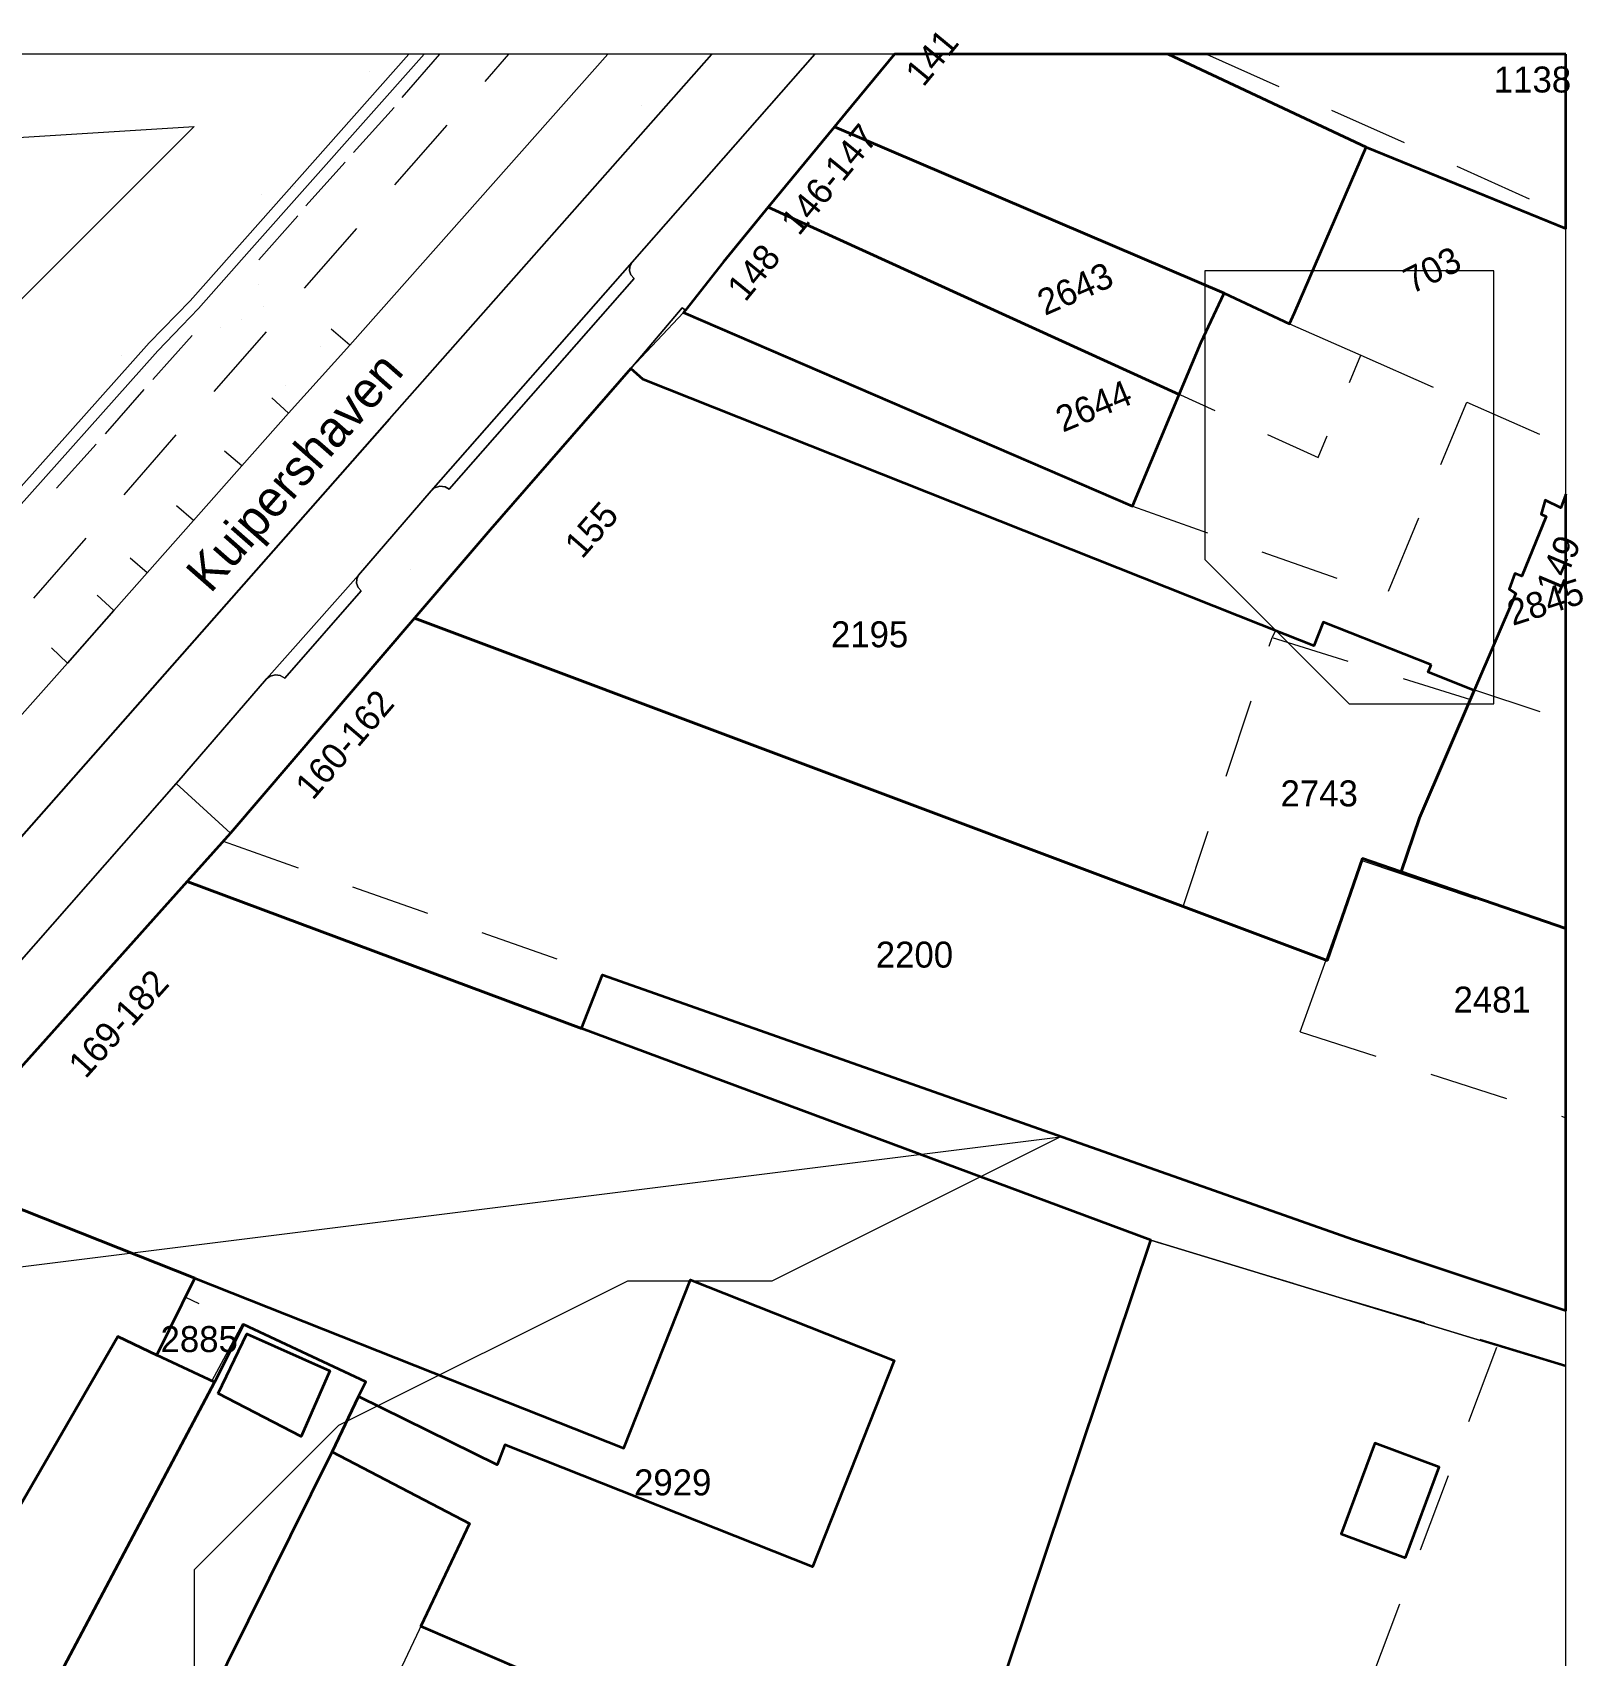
# Model space of a CAD drawing. Header units: metres. Extents: x 0 to 105485, y 0 to 425721.
# Drawn here: x 105276.9 to 105330.6, y 425654.5 to 425710.8 of the extents above; entities that cross this region are included whole.
import ezdxf
from ezdxf.enums import TextEntityAlignment as Align

# ---------------------------------------------------------------- set-up
doc = ezdxf.new("R2010")
doc.units = ezdxf.units.M
doc.header["$MEASUREMENT"] = 0
doc.linetypes.add('KG-PERCEEL-SO', pattern=[19, 5.5, -4, 5.5, -4])
for name, color, linetype, lineweight in [('B-XX-GK-KADEMUUR-G', 150, 'Continuous', 18), ('B-XX-IE-MEUBILAIR-G', 7, 'Continuous', 18), ('B-XX-IE-MEUBILAIR_WATERWEGMEUBILAIR-G', 150, 'Continuous', 18), ('B-XX-IE-MEUBILAIR_WEGMEUBILAIR-G', 7, 'Continuous', 18), ('B-XX-IE-MEUBILAIR_WEGMEUBILAIR_AFVALBAK-G', 7, 'Continuous', 18), ('B-XX-KG-GRENS_PERCEEL-G', 150, 'KG-PERCEEL-SO', 18), ('B-XX-KG-GRENS_PERCEEL-T', 150, 'KG-PERCEEL-SO', 18), ('B-XX-OG-BEBOUWING-G', 7, 'Continuous', 35), ('B-XX-OG-BEBOUWING_HUISNUMMER-T', 7, 'Continuous', 18), ('B-XX-OG-BEBOUWING_STRAATNAAM-T', 7, 'Continuous', 18), ('B-XX-OG-GRENS-G', 7, 'Continuous', 18), ('B-XX-OG-TERREIN_ERF-G', 7, 'Continuous', 18), ('B-XX-OG-WATER_HAVEN-G', 170, 'Continuous', 18), ('B-XX-VH-OPENVERHARDING-G', 90, 'Continuous', 18), ('B-XX-VW-MARKERING-G', 7, 'Continuous', 18)]:
    doc.layers.add(name, color=color, linetype=linetype, lineweight=lineweight)
doc.layers.add('GIS-WEGVAKKEN', color=2, linetype='Continuous')

msp = doc.modelspace()

# ---------------------------------------------------------------- linework, layer by layer
at = {"layer": 'B-XX-GK-KADEMUUR-G', "ltscale": 0.5}
msp.add_lwpolyline([(105289.9330904716, 425710), (105282.355, 425701.46), (105280.942, 425700), (105258.198, 425674.485), (105256.995, 425673.131), (105244.569, 425659.112), (105244.325, 425658.614), (105244.661, 425658.39), (105244.819, 425658.712), (105244.904, 425658.887), (105246.421, 425660.598), (105249.522, 425664.097), (105259.66, 425675.52), (105281.234, 425699.727), (105282.075, 425700.596), (105282.648, 425701.188), (105284.408, 425703.172), (105290.4667001304, 425710)], close=True, dxfattribs=at)
at = {"layer": 'B-XX-IE-MEUBILAIR-G', "color": 0, "true_color": 0x604a38}
for points in [[(105298, 425708.218, 2.587780799388959), (105298, 425708.218, 4.087780799388959)], [(105299.806, 425705.237, 2.618868084246047), (105299.806, 425705.237, 4.118868084246047)], [(105284.741, 425702.006, 2.450645907757816), (105284.741, 425702.006, 5.450645907757815)], [(105283.41, 425700.544, 2.419113700064473), (105283.41, 425700.544, 5.419113700064473)], [(105286.882, 425699.883, 2.538706449020109), (105286.882, 425699.883, 5.538706449020109)], [(105285.664, 425698.515, 2.539825302977484), (105285.664, 425698.515, 5.539825302977484)], [(105289.254, 425693.194, 2.642013844926079), (105289.254, 425693.194, 4.142013844926079)], [(105288.344, 425692.358, 2.61993041044018), (105288.344, 425692.358, 4.11993041044018)], [(105289.999, 425692.146, 2.656075003099666), (105289.999, 425692.146, 4.156075003099666)]]:
    msp.add_polyline3d(points, dxfattribs=at)
at = {"layer": 'B-XX-IE-MEUBILAIR_WATERWEGMEUBILAIR-G', "color": 0, "true_color": 0x604a38}
for points in [[(105288.579, 425709.385, 1.727077536649172), (105288.579, 425709.385, 3.227077536649172)], [(105284.822, 425705.155, 2.44504335815826), (105284.822, 425705.155, 3.94504335815826)], [(105285.989, 425705.433, 2.438987424004533), (105285.989, 425705.433, 3.938987424004533)], [(105279.993, 425699.56, 2.466600060462952), (105279.993, 425699.56, 3.966600060462952)]]:
    msp.add_polyline3d(points, dxfattribs=at)
at = {"layer": 'B-XX-IE-MEUBILAIR_WEGMEUBILAIR-G', "color": 0, "true_color": 0x604a38}
msp.add_polyline3d([(105284.911, 425701.253, 2.468928868889621), (105284.911, 425701.253, 3.968928868889621)], dxfattribs=at)
at = {"layer": 'B-XX-IE-MEUBILAIR_WEGMEUBILAIR_AFVALBAK-G', "color": 0, "true_color": 0x604a38}
msp.add_polyline3d([(105284.14, 425700.802, 2.469352828378016), (105284.14, 425700.802, 3.969352828378016)], dxfattribs=at)
at = {"layer": 'B-XX-KG-GRENS_PERCEEL-G', "ltscale": 0.5, "flags": 128}
for points in [[(105261.321, 425673.276), (105293.3998992884, 425710)], [(105304.675, 425707.487), (105306.7510544477, 425710)], [(105317.550956894, 425710), (105330, 425704.4279746275)], [(105302.373, 425704.7), (105304.675, 425707.487)], [(105304.675, 425707.487), (105318.17, 425701.728)], [(105299.445, 425701.053), (105300.824, 425702.807), (105302.373, 425704.7)], [(105302.373, 425704.7), (105321.423, 425696.028), (105322.894, 425699.577)], [(105318.17, 425701.728), (105320.435, 425700.666)], [(105297.625, 425699.111), (105299.445, 425701.053)], [(105299.445, 425701.053), (105314.995, 425694.341)], [(105320.435, 425700.666), (105322.894, 425699.577)], [(105322.894, 425699.577), (105326.567, 425697.95)], [(105290.123, 425690.462), (105292.448, 425693.182), (105297.625, 425699.111)], [(105297.625, 425699.111), (105298.045, 425698.727), (105319.944, 425690.035), (105319.827, 425689.795)], [(105314.995, 425694.341), (105323.793, 425691.239), (105326.567, 425697.95)], [(105326.567, 425697.95), (105330, 425696.4291384887)], [(105283.505, 425682.736), (105283.819, 425683.086), (105290.123, 425690.462)], [(105290.123, 425690.462), (105316.745, 425680.48)], [(105316.745, 425680.48), (105319.827, 425689.795)], [(105319.827, 425689.795), (105326.693, 425687.647)], [(105326.693, 425687.647), (105326.173, 425686.434), (105324.912, 425683.495)], [(105326.693, 425687.647), (105326.838, 425687.984), (105330, 425686.9353123234)], [(105324.275, 425681.623), (105324.912, 425683.495)], [(105282.257, 425681.341), (105283.505, 425682.736)], [(105283.505, 425682.736), (105322.65, 425668.945), (105330, 425666.4855881574)], [(105321.697, 425678.63), (105322.931, 425682.075)], [(105322.931, 425682.075), (105324.275, 425681.623)], [(105264.06, 425660.847), (105271.46, 425669.146), (105276.181, 425674.552), (105282.257, 425681.341)], [(105282.257, 425681.341), (105315.623, 425668.916), (105327.644, 425665.305)], [(105324.275, 425681.623), (105330, 425679.6917948166)], [(105316.745, 425680.48), (105321.697, 425678.63)], [(105320.804, 425676.136), (105321.697, 425678.63)], [(105320.804, 425676.136), (105330, 425673.1624966419)], [(105281.203, 425664.939), (105282.197, 425666.946), (105284.172, 425666.02)], [(105274.148, 425655.698), (105279.857, 425665.583), (105281.203, 425664.939)], [(105284.172, 425666.02), (105283.106, 425664.049)], [(105284.172, 425666.02), (105288.446, 425664.016), (105288.183, 425663.508)], [(105323.152, 425650.008), (105322.029, 425650.432), (105327.644, 425665.305)], [(105327.644, 425665.305), (105330, 425664.5971388324)], [(105281.203, 425664.939), (105283.106, 425664.049)], [(105270.171, 425639.718), (105278.165, 425654.431), (105283.206, 425664.002)], [(105283.106, 425664.049), (105283.206, 425664.002)], [(105287.275, 425661.594), (105288.183, 425663.508)], [(105274.795, 425636.315), (105282.208, 425651.368), (105287.275, 425661.594)], [(105287.202, 425648.879), (105292.031, 425659.103), (105287.275, 425661.594)]]:
    msp.add_lwpolyline(points, dxfattribs=at)
at = {"layer": 'B-XX-OG-BEBOUWING-G', "ltscale": 0.5}
for points in [[(105323.089, 425706.78), (105316.2228014603, 425710), (105306.7513203883, 425710), (105305.044, 425707.933), (105304.676, 425707.486), (105318.17, 425701.728), (105320.435, 425700.666), (105320.6, 425701.046)], [(105330, 425710), (105316.2228014603, 425710), (105323.089, 425706.78), (105330, 425703.9663698564)], [(105318.17, 425701.728), (105304.676, 425707.486), (105302.38, 425704.697), (105316.613, 425698.218), (105317.357, 425700)], [(105316.613, 425698.218), (105302.38, 425704.697), (105300.824, 425702.807), (105299.507, 425701.132), (105299.445, 425701.053), (105314.995, 425694.341)], [(105325.333, 425688.847), (105321.599, 425690.329), (105321.272, 425689.507), (105320.279, 425689.902), (105298.045, 425698.727), (105297.625, 425699.111), (105292.751, 425693.529), (105291.918, 425692.556), (105290.126, 425690.461), (105316.746, 425680.48), (105321.739, 425678.608), (105322.954, 425682.142), (105324.294, 425681.681), (105324.937, 425683.55), (105326.83, 425687.966), (105325.234, 425688.599)], [(105330, 425694.7636838341), (105329.825, 425694.285), (105329.287, 425694.549), (105329.142, 425694.071), (105329.321, 425693.983), (105328.475, 425691.922), (105328.236, 425692.009), (105328.032, 425691.471), (105328.271, 425691.325), (105326.83, 425687.966), (105324.937, 425683.55), (105324.294, 425681.681), (105330, 425679.7184827055)], [(105321.739, 425678.608), (105316.746, 425680.48), (105290.126, 425690.461), (105283.755, 425683.017), (105282.257, 425681.341), (105295.909, 425676.257), (105296.638, 425678.109), (105322.65, 425668.945), (105330, 425666.4868874172), (105330, 425679.7184827055), (105324.294, 425681.681), (105322.954, 425682.142)], [(105295.909, 425676.257), (105282.257, 425681.341), (105276.181, 425674.552), (105274.316, 425672.417), (105273.51, 425671.493), (105273.304, 425671.257), (105282.521, 425667.6), (105293.933, 425663.079), (105297.38, 425661.712), (105299.691, 425667.545), (105306.738, 425664.753), (105303.908, 425657.609), (105293.251, 425661.832), (105292.996, 425661.136), (105288.183, 425663.508), (105287.275, 425661.594), (105292.031, 425659.103), (105290.352, 425655.548), (105297.356, 425652.536), (105304.114, 425649.108), (105308.348, 425647.203), (105315.623, 425668.916)], [(105273.304, 425671.257), (105272.666, 425670.527), (105264.06, 425660.847), (105270.476, 425656.543), (105273.463, 425654.539), (105279.857, 425665.583), (105281.203, 425664.939), (105282.521, 425667.6)], [(105270.171, 425639.718), (105275.905, 425650.214), (105283.206, 425664.002), (105281.203, 425664.939), (105279.857, 425665.583), (105273.463, 425654.539), (105271.679, 425651.523), (105268.083, 425645.445), (105266.329, 425642.55), (105266.573, 425642.37)], [(105282.208, 425651.368), (105287.275, 425661.594), (105288.183, 425663.508), (105288.446, 425664.016), (105284.201, 425666.006), (105283.206, 425664.002), (105275.905, 425650.214), (105270.171, 425639.718), (105270.369, 425639.572), (105270.674, 425639.348), (105272.884, 425637.721), (105274.795, 425636.315)], [(105283.328, 425663.616), (105284.323, 425665.679), (105287.193, 425664.393), (105286.199, 425662.121)], [(105324.449, 425657.916), (105325.616, 425661.062), (105323.384, 425661.889), (105322.217, 425658.744)]]:
    msp.add_lwpolyline(points, close=True, dxfattribs=at)
at = {"layer": 'B-XX-OG-GRENS-G'}
for points in [[(105282.5, 425707.5, 2.338525056838989), (105277.5, 425702.5, 0.9482744932174683), (105267.5, 425692.5, 1.976018786430359), (105262.5, 425682.5, 2.065918684005737), (105257.5, 425677.5, 1.333244800567627), (105252.5, 425672.5, 1.452855467796326), (105247.5, 425667.5, 0.946174144744873), (105232.5, 425667.5, 0.7725734710693359), (105227.5, 425672.5, 1.657380223274231), (105222.5, 425677.5, 0.4754563271999359), (105217.5, 425682.5, 0.4130195379257202), (105207.5, 425692.5, 0.3814249932765961), (105202.5, 425702.5, 2.294182300567627)], [(105317.5, 425702.5, 2.706570386886597), (105317.5, 425697.5, 2.892247676849365), (105317.5, 425692.5, 2.595772743225098), (105322.5, 425687.5, 2.575859546661377), (105327.5, 425687.5, 2.654085636138916), (105327.5, 425692.5, 2.65752649307251), (105327.5, 425697.5, 2.965654611587524), (105327.5, 425702.5, 3.069058895111084), (105322.5, 425702.5, 3.003467082977295)], [(105312.5, 425672.5, 2.707857847213745), (105302.5, 425667.5, 2.751189947128296), (105297.5, 425667.5, 2.661532640457153), (105287.5, 425662.5, 2.693252801895142), (105282.5, 425657.5, 2.771274328231812), (105282.5, 425652.5, 2.674670696258545), (105272.5, 425642.5, 2.78600001335144), (105262.5, 425647.5, 2.763679504394531), (105262.5, 425657.5, 2.643766164779663), (105272.5, 425667.5, 2.6557776927948)]]:
    msp.add_polyline3d(points, close=True, dxfattribs=at)
at = {"layer": 'B-XX-OG-TERREIN_ERF-G', "ltscale": 0.5}
for points in [[(105315.623, 425668.916), (105330, 425664.5511313512), (105330, 425703.9663698564), (105323.089, 425706.78), (105320.6, 425701.046), (105320.435, 425700.666), (105318.17, 425701.728), (105317.357, 425700), (105316.613, 425698.218), (105314.995, 425694.341), (105299.445, 425701.053), (105299.507, 425701.132), (105299.396, 425701.213), (105297.625, 425699.111), (105298.045, 425698.727), (105320.279, 425689.902), (105321.272, 425689.507), (105321.599, 425690.329), (105325.333, 425688.847), (105325.234, 425688.599), (105326.83, 425687.966), (105328.271, 425691.325), (105328.032, 425691.471), (105328.236, 425692.009), (105328.475, 425691.922), (105329.321, 425693.983), (105329.142, 425694.071), (105329.287, 425694.549), (105329.825, 425694.285), (105330, 425694.7636838341), (105330, 425666.4868874172), (105322.65, 425668.945), (105296.638, 425678.109), (105295.909, 425676.257)], [(105288.183, 425663.508), (105292.996, 425661.136), (105293.251, 425661.832), (105303.908, 425657.609), (105306.738, 425664.753), (105299.691, 425667.545), (105297.38, 425661.712), (105293.933, 425663.079), (105282.521, 425667.6), (105281.203, 425664.939), (105283.206, 425664.002), (105284.201, 425666.006), (105288.446, 425664.016)], [(105283.328, 425663.616), (105286.199, 425662.121), (105287.193, 425664.393), (105284.323, 425665.679)], [(105324.449, 425657.916), (105322.217, 425658.744), (105323.384, 425661.889), (105325.616, 425661.062)]]:
    msp.add_lwpolyline(points, close=True, dxfattribs=at)
for points in [[(105330, 425633.5565348399), (105330, 425664.5511313512), (105315.623, 425668.916), (105308.348, 425647.203)], [(105297.356, 425652.536), (105290.352, 425655.548), (105292.031, 425659.103), (105287.275, 425661.594), (105282.208, 425651.368)]]:
    msp.add_lwpolyline(points, dxfattribs=at)
at = {"layer": 'B-XX-OG-WATER_HAVEN-G', "ltscale": 0.5}
msp.add_lwpolyline([(105258.198, 425674.485), (105280.942, 425700), (105282.355, 425701.46), (105289.9330904716, 425710), (105206.1619877451, 425710)], dxfattribs=at)
at = {"layer": 'B-XX-VH-OPENVERHARDING-G', "ltscale": 0.5}
for points in [[(105276.452, 425687.033), (105278.11, 425688.909), (105279.718, 425690.727), (105280.874, 425692.035), (105282.475, 425693.844), (105284.152, 425695.74), (105285.767, 425697.567), (105287.894, 425699.922), (105296.8247864581, 425710), (105290.4667001304, 425710), (105284.408, 425703.172), (105282.648, 425701.188), (105282.075, 425700.596), (105281.234, 425699.727), (105259.66, 425675.52)], [(105272.066, 425673.566), (105281.87, 425684.741), (105282.123, 425685.029), (105282.173, 425685.087), (105285.002, 425688.361), (105288.193, 425691.959), (105290.703, 425694.879), (105297.662, 425702.8), (105303.9947655084, 425710), (105296.8247864581, 425710), (105287.894, 425699.922), (105285.767, 425697.567), (105284.152, 425695.74), (105282.475, 425693.844), (105280.874, 425692.035), (105279.718, 425690.727), (105278.11, 425688.909), (105276.452, 425687.033)]]:
    msp.add_lwpolyline(points, dxfattribs=at)
for points in [[(105303.9947655084, 425710), (105297.662, 425702.8), (105297.584, 425702.649), (105297.575, 425702.498), (105297.621, 425702.355), (105297.731, 425702.228), (105291.329, 425694.939), (105291.187, 425695.015), (105291.001, 425695.036), (105290.823, 425694.979), (105290.703, 425694.879), (105288.193, 425691.959), (105288.131, 425691.822), (105288.124, 425691.673), (105288.174, 425691.532), (105288.28, 425691.413), (105285.642, 425688.387), (105285.478, 425688.481), (105285.318, 425688.504), (105285.135, 425688.458), (105285.002, 425688.361), (105282.173, 425685.087), (105282.123, 425685.029), (105281.87, 425684.741), (105283.755, 425683.017), (105290.126, 425690.461), (105291.918, 425692.556), (105292.751, 425693.529), (105297.625, 425699.111), (105299.396, 425701.213), (105299.507, 425701.132), (105300.824, 425702.807), (105302.38, 425704.697), (105304.676, 425707.486), (105305.044, 425707.933), (105306.7513203883, 425710)], [(105297.731, 425702.228), (105297.621, 425702.355), (105297.575, 425702.498), (105297.584, 425702.649), (105297.662, 425702.8), (105290.703, 425694.879), (105290.823, 425694.979), (105291.001, 425695.036), (105291.187, 425695.015), (105291.329, 425694.939)], [(105288.28, 425691.413), (105288.174, 425691.532), (105288.124, 425691.673), (105288.131, 425691.822), (105288.193, 425691.959), (105285.002, 425688.361), (105285.135, 425688.458), (105285.318, 425688.504), (105285.478, 425688.481), (105285.642, 425688.387)], [(105282.257, 425681.341), (105283.755, 425683.017), (105281.87, 425684.741), (105272.066, 425673.566), (105264.869, 425665.307), (105264.811, 425665.183), (105264.756, 425665.002), (105264.78, 425664.815), (105264.878, 425664.654), (105262.691, 425662.19), (105262.607, 425662.24), (105262.5, 425662.264), (105264.06, 425660.847), (105272.666, 425670.527), (105273.304, 425671.257), (105273.51, 425671.493), (105273.045, 425671.899), (105273.812, 425672.828), (105274.316, 425672.417), (105276.181, 425674.552)]]:
    msp.add_lwpolyline(points, close=True, dxfattribs=at)
at = {"layer": 'B-XX-VW-MARKERING-G', "color": 0, "ltscale": 0.5, "true_color": 0x808080}
for points in [[(105289.702, 425708.496, 2.241751649522474), (105291.0085148771, 425710, 2.425300041834513)], [(105288.015, 425706.599, 2.257681590321568), (105289.424, 425708.156, 2.210267783847872)], [(105286.367, 425704.751, 2.412663888218362), (105287.729, 425706.263, 2.299016999307083)], [(105284.737, 425702.88, 2.433309079193961), (105286.083, 425704.405, 2.468450370288283)], [(105287.894, 425699.922, 2.561671603605516), (105287.247, 425700.475, 2.527492727199073)], [(105281.065, 425698.729, 2.441758275467255), (105282.425, 425700.258, 2.428900003433228)], [(105279.427, 425696.846, 2.428900003433228), (105280.77, 425698.387, 2.421615788041863)], [(105285.767, 425697.567, 2.568992647612749), (105285.184, 425698.098, 2.547844864697291)], [(105277.734, 425694.964, 2.427450060844421), (105279.107, 425696.497, 2.39995002746582)], [(105284.152, 425695.74, 2.567016970167443), (105283.546, 425696.245, 2.52894922313121)], [(105282.475, 425693.844, 2.575913623357324), (105281.891, 425694.351, 2.543374534473651)], [(105280.874, 425692.035, 2.567439795501945), (105280.286, 425692.548, 2.521829579700334)], [(105279.718, 425690.727, 2.580371203226261), (105279.134, 425691.268, 2.544293063848754)], [(105278.11, 425688.909, 2.57675109420154), (105277.559, 425689.434, 2.561995759546574)]]:
    msp.add_polyline3d(points, dxfattribs=at)
at = {"layer": 'GIS-WEGVAKKEN'}
msp.add_lwpolyline([(105246.8015000001, 425644.5782000013), (105250.6, 425653.5), (105289.26, 425697.37), (105300.4250293909, 425710)], dxfattribs=at)

# ---------------------------------------------------------------- texts
at = {"layer": 'B-XX-KG-GRENS_PERCEEL-T'}
for s, p in [('1138', (105328.8442536917, 425709.1231987934)), ('2195', (105305.8881374924, 425689.9064292338)), ('2743', (105321.4582404114, 425684.3967849964)), ('2200', (105307.4408518173, 425678.8116142551)), ('2481', (105327.4483720999, 425677.2550198456)), ('2885', (105282.6725800299, 425665.4948059994)), ('2929', (105299.0707199726, 425660.5323437555))]:
    msp.add_text(s, height=0.9, dxfattribs=at).set_placement(p, align=Align.MIDDLE_CENTER)
for s, rotation, p in [('703', 26.5, (105325.3634597695, 425702.5278195273)), ('2643', 23.6, (105313.004765941, 425701.8799852831)), ('2644', 22.5, (105313.6428676687, 425697.8175717754)), ('2845', 17.8, (105329.2939001026, 425691.0302400647))]:
    msp.add_text(s, height=0.9, rotation=rotation, dxfattribs=at).set_placement(p, align=Align.MIDDLE_CENTER)
at = {"layer": 'B-XX-OG-BEBOUWING_HUISNUMMER-T'}
for s, rotation, p in [('141', 50.40000152587891, (105308.042, 425709.893)), ('146-147', 50.79999923706055, (105304.486, 425705.669)), ('148', 50.79999923706055, (105301.87, 425702.45)), ('155', 48.90000152587891, (105296.251, 425693.536)), ('149', 67.19999694824219, (105329.738, 425692.322)), ('160-162', 49.40000152587891, (105287.703, 425686.096)), ('169-182', 48.20000076293945, (105279.874, 425676.428))]:
    msp.add_text(s, height=0.9, rotation=rotation, dxfattribs=at).set_placement(p, align=Align.MIDDLE_CENTER)
at = {"layer": 'B-XX-OG-BEBOUWING_STRAATNAAM-T'}
msp.add_text('Kuipershaven', height=1.25, rotation=48.70000076293945, dxfattribs=at).set_placement((105285.965, 425695.544), align=Align.MIDDLE_CENTER)

doc.saveas('drawing.dxf')
